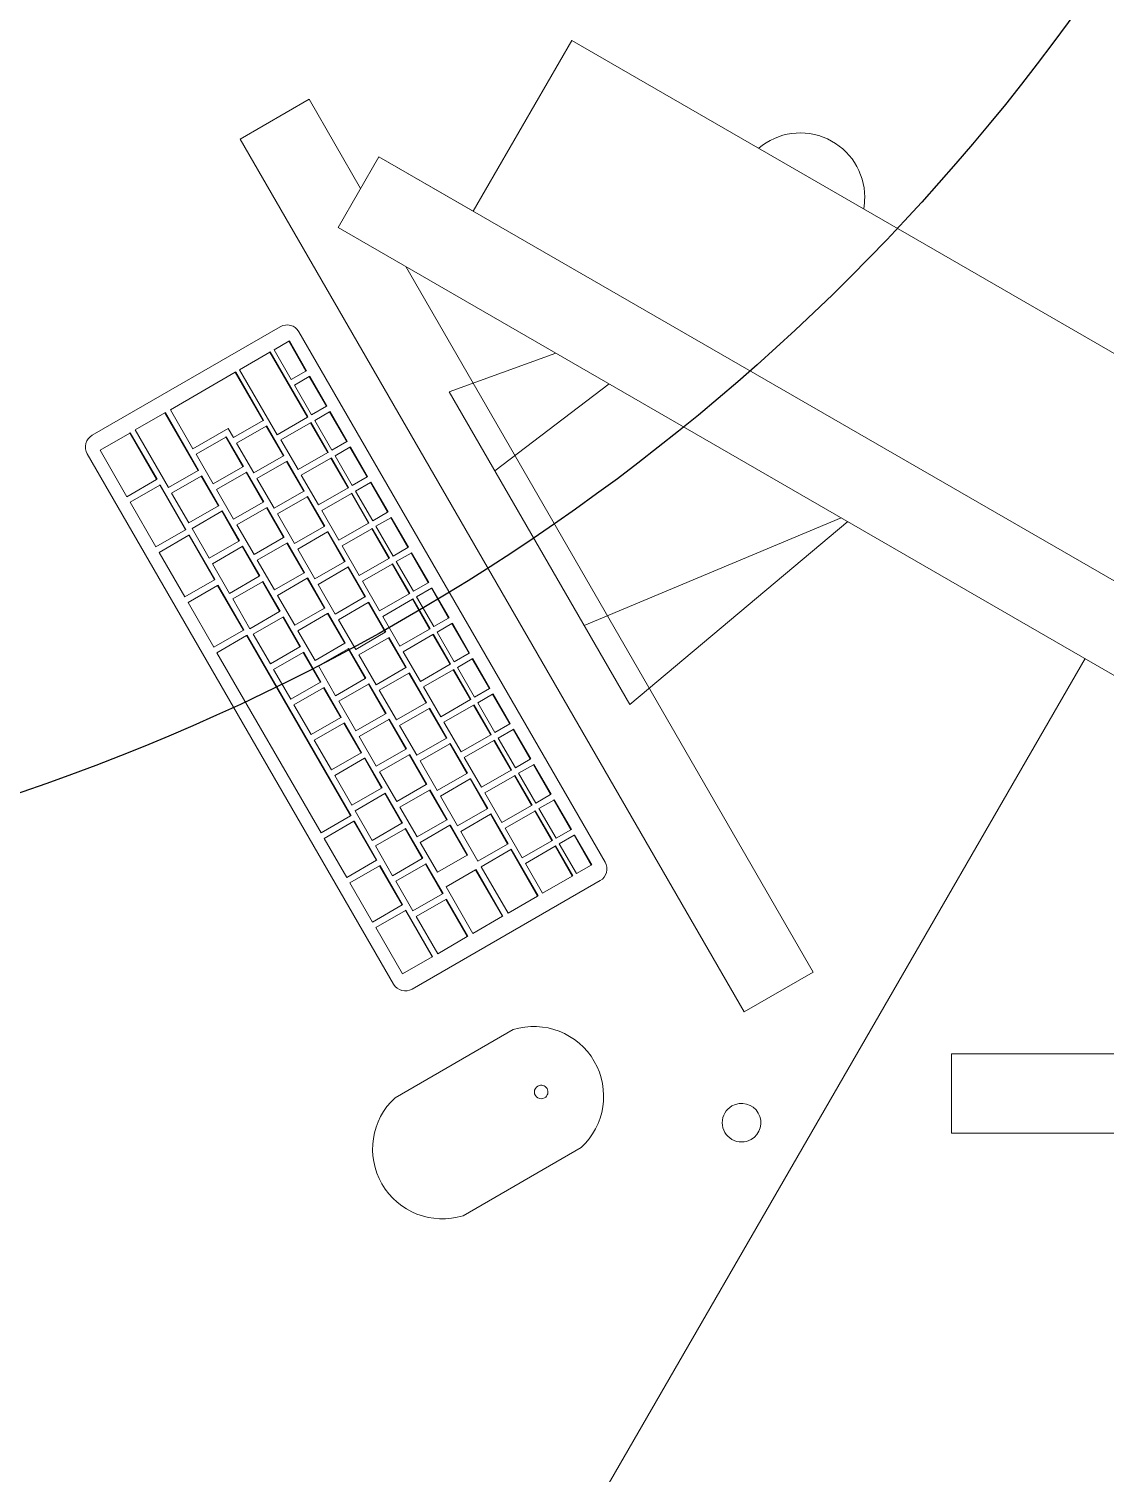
# Model space of a CAD drawing. Header units: millimetres. Extents: x 155920 to 295199, y -4084 to 97293.
# Drawn here: x 170615 to 171117, y 19829 to 20503 of the extents above; entities that cross this region are included whole.
import ezdxf

# ---------------------------------------------------------------- set-up
doc = ezdxf.new("R2010")
doc.units = ezdxf.units.MM
doc.header["$MEASUREMENT"] = 0
for name, color, linetype, lineweight in [('A-GENM', 8, 'CONTINUOUS', 9), ('E-ELEC-EQPM', 8, 'CONTINUOUS', 9), ('I-FURN', 8, 'CONTINUOUS', 9)]:
    doc.layers.add(name, color=color, linetype=linetype, lineweight=lineweight)
doc.layers.add('Social Distancing', color=7, linetype='CONTINUOUS')

msp = doc.modelspace()

# ---------------------------------------------------------------- linework, layer by layer
at = {"layer": 'A-GENM'}
for p, q in [((170644.85, 20313.1), (170732.46, 20363.69)), ((170741.14, 20361.36), (170883.91, 20114.08)), ((170727.62, 20351.78), (170713.55, 20343.66)), ((170727.62, 20351.78), (170727.85, 20351.92)), ((170745.12, 20321.47), (170727.62, 20351.78)), ((170727.85, 20351.92), (170745.35, 20321.61)), ((170736.48, 20356.9), (170729.57, 20352.91)), ((170729.57, 20352.91), (170737.57, 20339.05)), ((170736.48, 20356.9), (170736.72, 20357.04)), ((170744.48, 20343.04), (170736.48, 20356.9)), ((170736.72, 20357.04), (170744.72, 20343.18)), ((170711.46, 20342.46), (170681.25, 20325.01)), ((170711.46, 20342.46), (170711.7, 20342.59)), ((170724.46, 20319.94), (170711.46, 20342.46)), ((170711.7, 20342.59), (170724.7, 20320.08)), ((170713.55, 20343.66), (170731.05, 20313.35)), ((170737.57, 20339.05), (170744.48, 20343.04)), ((170745.98, 20340.45), (170739.07, 20336.46)), ((170744.48, 20343.04), (170744.72, 20343.18)), ((170745.98, 20340.45), (170746.22, 20340.58)), ((170753.98, 20326.59), (170745.98, 20340.45)), ((170746.22, 20340.58), (170754.22, 20326.73)), ((170739.07, 20336.46), (170747.07, 20322.6)), ((170681.25, 20325.01), (170691.75, 20306.83)), ((170747.07, 20322.6), (170753.98, 20326.59)), ((170753.98, 20326.59), (170754.22, 20326.73)), ((170755.48, 20323.99), (170755.72, 20324.13)), ((170755.72, 20324.13), (170763.72, 20310.27)), ((170678.68, 20323.53), (170664.86, 20315.55)), ((170678.68, 20323.53), (170678.92, 20323.67)), ((170694.18, 20296.68), (170678.68, 20323.53)), ((170678.92, 20323.67), (170694.42, 20296.82)), ((170710.64, 20311.96), (170724.46, 20319.94)), ((170725.96, 20317.34), (170712.14, 20309.36)), ((170724.46, 20319.94), (170724.7, 20320.08)), ((170725.96, 20317.34), (170726.2, 20317.48)), ((170733.96, 20303.48), (170725.96, 20317.34)), ((170726.2, 20317.48), (170734.2, 20303.62)), ((170731.05, 20313.35), (170745.12, 20321.47)), ((170746.62, 20318.87), (170732.79, 20310.89)), ((170745.12, 20321.47), (170745.35, 20321.61)), ((170746.62, 20318.87), (170746.85, 20319.01)), ((170754.62, 20305.02), (170746.62, 20318.87)), ((170746.85, 20319.01), (170754.85, 20305.15)), ((170755.48, 20323.99), (170748.57, 20320)), ((170748.57, 20320), (170756.57, 20306.14)), ((170763.48, 20310.13), (170755.48, 20323.99)), ((170662.29, 20314.06), (170648.48, 20306.09)), ((170662.29, 20314.06), (170662.53, 20314.2)), ((170674.79, 20292.41), (170662.29, 20314.06)), ((170662.53, 20314.2), (170675.03, 20292.55)), ((170664.86, 20315.55), (170680.36, 20288.7)), ((170691.75, 20306.83), (170708.14, 20316.29)), ((170707.07, 20312.21), (170693.25, 20304.23)), ((170707.07, 20312.21), (170707.31, 20312.35)), ((170715.07, 20298.35), (170707.07, 20312.21)), ((170707.31, 20312.35), (170715.31, 20298.49)), ((170708.14, 20316.29), (170710.64, 20311.96)), ((170732.79, 20310.89), (170740.79, 20297.04)), ((170785.3, 20057.15), (170642.53, 20304.43)), ((170648.48, 20306.09), (170660.98, 20284.44)), ((170693.25, 20304.23), (170701.25, 20290.37)), ((170712.14, 20309.36), (170720.14, 20295.5)), ((170740.79, 20297.04), (170754.62, 20305.02)), ((170754.62, 20305.02), (170754.85, 20305.15)), ((170756.57, 20306.14), (170763.48, 20310.13)), ((170764.98, 20307.54), (170758.07, 20303.55)), ((170763.48, 20310.13), (170763.72, 20310.27)), ((170764.98, 20307.54), (170765.22, 20307.68)), ((170772.98, 20293.68), (170764.98, 20307.54)), ((170765.22, 20307.68), (170773.22, 20293.82)), ((170701.25, 20290.37), (170715.07, 20298.35)), ((170715.07, 20298.35), (170715.31, 20298.49)), ((170720.14, 20295.5), (170733.96, 20303.48)), ((170735.46, 20300.89), (170721.64, 20292.91)), ((170733.96, 20303.48), (170734.2, 20303.62)), ((170735.46, 20300.89), (170735.7, 20301.03)), ((170743.46, 20287.03), (170735.46, 20300.89)), ((170735.7, 20301.03), (170743.7, 20287.17)), ((170756.12, 20302.42), (170742.29, 20294.44)), ((170756.12, 20302.42), (170756.35, 20302.56)), ((170764.12, 20288.56), (170756.12, 20302.42)), ((170756.35, 20302.56), (170764.35, 20288.7)), ((170758.07, 20303.55), (170766.07, 20289.69)), ((170660.98, 20284.44), (170674.79, 20292.41)), ((170674.79, 20292.41), (170675.03, 20292.55)), ((170680.36, 20288.7), (170694.18, 20296.68)), ((170695.68, 20294.08), (170681.86, 20286.1)), ((170694.18, 20296.68), (170694.42, 20296.82)), ((170695.68, 20294.08), (170695.92, 20294.22)), ((170703.68, 20280.23), (170695.68, 20294.08)), ((170695.92, 20294.22), (170703.92, 20280.37)), ((170716.57, 20295.75), (170702.75, 20287.77)), ((170716.57, 20295.75), (170716.81, 20295.89)), ((170724.57, 20281.9), (170716.57, 20295.75)), ((170716.81, 20295.89), (170724.81, 20282.04)), ((170721.64, 20292.91), (170729.64, 20279.05)), ((170742.29, 20294.44), (170750.29, 20280.58)), ((170766.07, 20289.69), (170772.98, 20293.68)), ((170774.48, 20291.08), (170767.57, 20287.09)), ((170772.98, 20293.68), (170773.22, 20293.82)), ((170774.48, 20291.08), (170774.72, 20291.22)), ((170782.48, 20277.23), (170774.48, 20291.08)), ((170774.72, 20291.22), (170782.72, 20277.36)), ((170676.29, 20289.82), (170662.48, 20281.85)), ((170676.29, 20289.82), (170676.53, 20289.95)), ((170688.29, 20269.03), (170676.29, 20289.82)), ((170676.53, 20289.95), (170688.53, 20269.17)), ((170681.86, 20286.1), (170689.86, 20272.25)), ((170702.75, 20287.77), (170710.75, 20273.92)), ((170729.64, 20279.05), (170743.46, 20287.03)), ((170744.96, 20284.43), (170731.14, 20276.45)), ((170743.46, 20287.03), (170743.7, 20287.17)), ((170744.96, 20284.43), (170745.2, 20284.57)), ((170752.96, 20270.58), (170744.96, 20284.43)), ((170745.2, 20284.57), (170753.2, 20270.71)), ((170750.29, 20280.58), (170764.12, 20288.56)), ((170765.62, 20285.96), (170751.79, 20277.98)), ((170764.12, 20288.56), (170764.35, 20288.7)), ((170765.62, 20285.96), (170765.85, 20286.1)), ((170773.62, 20272.11), (170765.62, 20285.96)), ((170765.85, 20286.1), (170773.85, 20272.25)), ((170767.57, 20287.09), (170775.57, 20273.24)), ((170662.48, 20281.85), (170674.48, 20261.06)), ((170689.86, 20272.25), (170703.68, 20280.23)), ((170705.18, 20277.63), (170691.36, 20269.65)), ((170703.68, 20280.23), (170703.92, 20280.37)), ((170705.18, 20277.63), (170705.42, 20277.77)), ((170713.18, 20263.77), (170705.18, 20277.63)), ((170705.42, 20277.77), (170713.42, 20263.91)), ((170710.75, 20273.92), (170724.57, 20281.9)), ((170726.07, 20279.3), (170712.25, 20271.32)), ((170724.57, 20281.9), (170724.81, 20282.04)), ((170726.07, 20279.3), (170726.31, 20279.44)), ((170734.07, 20265.44), (170726.07, 20279.3)), ((170726.31, 20279.44), (170734.31, 20265.58)), ((170751.79, 20277.98), (170759.79, 20264.13)), ((170775.57, 20273.24), (170782.48, 20277.23)), ((170782.48, 20277.23), (170782.72, 20277.36)), ((170712.25, 20271.32), (170720.25, 20257.46)), ((170731.14, 20276.45), (170739.14, 20262.6)), ((170739.14, 20262.6), (170752.96, 20270.58)), ((170752.96, 20270.58), (170753.2, 20270.71)), ((170759.79, 20264.13), (170773.62, 20272.11)), ((170773.62, 20272.11), (170773.85, 20272.25)), ((170783.98, 20274.63), (170777.07, 20270.64)), ((170777.07, 20270.64), (170785.07, 20256.78)), ((170783.98, 20274.63), (170784.22, 20274.77)), ((170791.98, 20260.77), (170783.98, 20274.63)), ((170784.22, 20274.77), (170792.22, 20260.91)), ((170674.48, 20261.06), (170688.29, 20269.03)), ((170689.79, 20266.43), (170675.98, 20258.46)), ((170688.29, 20269.03), (170688.53, 20269.17)), ((170689.79, 20266.43), (170690.03, 20266.57)), ((170701.79, 20245.65), (170689.79, 20266.43)), ((170690.03, 20266.57), (170702.03, 20245.79)), ((170691.36, 20269.65), (170699.36, 20255.79)), ((170699.36, 20255.79), (170713.18, 20263.77)), ((170713.18, 20263.77), (170713.42, 20263.91)), ((170720.25, 20257.46), (170734.07, 20265.44)), ((170734.07, 20265.44), (170734.31, 20265.58)), ((170754.46, 20267.98), (170740.64, 20260)), ((170754.46, 20267.98), (170754.7, 20268.12)), ((170762.46, 20254.12), (170754.46, 20267.98)), ((170754.7, 20268.12), (170762.7, 20254.26)), ((170775.12, 20269.51), (170761.29, 20261.53)), ((170775.12, 20269.51), (170775.35, 20269.65)), ((170783.12, 20255.65), (170775.12, 20269.51)), ((170775.35, 20269.65), (170783.35, 20255.79)), ((170675.98, 20258.46), (170687.98, 20237.68)), ((170714.68, 20261.17), (170700.86, 20253.19)), ((170714.68, 20261.17), (170714.92, 20261.31)), ((170722.68, 20247.32), (170714.68, 20261.17)), ((170714.92, 20261.31), (170722.92, 20247.46)), ((170735.57, 20262.84), (170721.75, 20254.86)), ((170735.57, 20262.84), (170735.81, 20262.98)), ((170743.57, 20248.99), (170735.57, 20262.84)), ((170735.81, 20262.98), (170743.81, 20249.13)), ((170740.64, 20260), (170748.64, 20246.14)), ((170761.29, 20261.53), (170769.29, 20247.67)), ((170785.07, 20256.78), (170791.98, 20260.77)), ((170793.48, 20258.17), (170786.57, 20254.18)), ((170791.98, 20260.77), (170792.22, 20260.91)), ((170793.48, 20258.17), (170793.72, 20258.31)), ((170801.48, 20244.32), (170793.48, 20258.17)), ((170793.72, 20258.31), (170801.72, 20244.46)), ((170700.86, 20253.19), (170708.86, 20239.34)), ((170721.75, 20254.86), (170729.75, 20241.01)), ((170748.64, 20246.14), (170762.46, 20254.12)), ((170763.96, 20251.52), (170750.14, 20243.54)), ((170762.46, 20254.12), (170762.7, 20254.26)), ((170763.96, 20251.52), (170764.2, 20251.66)), ((170771.96, 20237.67), (170763.96, 20251.52)), ((170764.2, 20251.66), (170772.2, 20237.81)), ((170769.29, 20247.67), (170783.12, 20255.65)), ((170784.62, 20253.05), (170770.79, 20245.07)), ((170783.12, 20255.65), (170783.35, 20255.79)), ((170784.62, 20253.05), (170784.85, 20253.19)), ((170792.62, 20239.2), (170784.62, 20253.05)), ((170784.85, 20253.19), (170792.85, 20239.34)), ((170786.57, 20254.18), (170794.57, 20240.33)), ((170687.98, 20237.68), (170701.79, 20245.65)), ((170701.79, 20245.65), (170702.03, 20245.79)), ((170708.86, 20239.34), (170722.68, 20247.32)), ((170724.18, 20244.72), (170710.36, 20236.74)), ((170722.68, 20247.32), (170722.92, 20247.46)), ((170724.18, 20244.72), (170724.42, 20244.86)), ((170732.18, 20230.86), (170724.18, 20244.72)), ((170724.42, 20244.86), (170732.42, 20231)), ((170729.75, 20241.01), (170743.57, 20248.99)), ((170745.07, 20246.39), (170731.25, 20238.41)), ((170743.57, 20248.99), (170743.81, 20249.13)), ((170745.07, 20246.39), (170745.31, 20246.53)), ((170753.07, 20232.53), (170745.07, 20246.39)), ((170745.31, 20246.53), (170753.31, 20232.67)), ((170750.14, 20243.54), (170758.14, 20229.69)), ((170770.79, 20245.07), (170778.79, 20231.22)), ((170794.57, 20240.33), (170801.48, 20244.32)), ((170801.48, 20244.32), (170801.72, 20244.46)), ((170703.29, 20243.05), (170689.48, 20235.08)), ((170703.29, 20243.05), (170703.53, 20243.19)), ((170715.29, 20222.27), (170703.29, 20243.05)), ((170703.53, 20243.19), (170715.53, 20222.4)), ((170710.36, 20236.74), (170718.36, 20222.88)), ((170731.25, 20238.41), (170739.25, 20224.55)), ((170758.14, 20229.69), (170771.96, 20237.67)), ((170771.96, 20237.67), (170772.2, 20237.81)), ((170778.79, 20231.22), (170792.62, 20239.2)), ((170794.12, 20236.6), (170780.29, 20228.62)), ((170792.62, 20239.2), (170792.85, 20239.34)), ((170794.12, 20236.6), (170794.35, 20236.74)), ((170802.12, 20222.74), (170794.12, 20236.6)), ((170794.35, 20236.74), (170802.35, 20222.88)), ((170802.98, 20241.72), (170796.07, 20237.73)), ((170796.07, 20237.73), (170804.07, 20223.87)), ((170802.98, 20241.72), (170803.22, 20241.86)), ((170810.98, 20227.86), (170802.98, 20241.72)), ((170803.22, 20241.86), (170811.22, 20228)), ((170689.48, 20235.08), (170701.48, 20214.3)), ((170718.36, 20222.88), (170732.18, 20230.86)), ((170732.18, 20230.86), (170732.42, 20231)), ((170739.25, 20224.55), (170753.07, 20232.53)), ((170754.57, 20229.94), (170740.75, 20221.95)), ((170753.07, 20232.53), (170753.31, 20232.67)), ((170754.57, 20229.94), (170754.81, 20230.07)), ((170762.57, 20216.08), (170754.57, 20229.94)), ((170754.81, 20230.07), (170762.81, 20216.22)), ((170773.46, 20235.07), (170759.64, 20227.09)), ((170773.46, 20235.07), (170773.7, 20235.21)), ((170781.46, 20221.21), (170773.46, 20235.07)), ((170773.7, 20235.21), (170781.7, 20221.35)), ((170733.68, 20228.27), (170719.86, 20220.29)), ((170733.68, 20228.27), (170733.92, 20228.4)), ((170741.68, 20214.41), (170733.68, 20228.27)), ((170733.92, 20228.4), (170741.92, 20214.55)), ((170759.64, 20227.09), (170767.64, 20213.23)), ((170780.29, 20228.62), (170788.29, 20214.76)), ((170804.07, 20223.87), (170810.98, 20227.86)), ((170812.48, 20225.26), (170805.57, 20221.27)), ((170810.98, 20227.86), (170811.22, 20228)), ((170812.48, 20225.26), (170812.72, 20225.4)), ((170820.48, 20211.41), (170812.48, 20225.26)), ((170812.72, 20225.4), (170820.72, 20211.55)), ((170701.48, 20214.3), (170715.29, 20222.27)), ((170716.79, 20219.67), (170702.98, 20211.7)), ((170715.29, 20222.27), (170715.53, 20222.4)), ((170716.79, 20219.67), (170717.03, 20219.81)), ((170765.29, 20135.66), (170716.79, 20219.67)), ((170717.03, 20219.81), (170765.53, 20135.8)), ((170719.86, 20220.29), (170727.86, 20206.43)), ((170740.75, 20221.95), (170748.75, 20208.1)), ((170767.64, 20213.23), (170781.46, 20221.21)), ((170782.96, 20218.61), (170769.14, 20210.63)), ((170781.46, 20221.21), (170781.7, 20221.35)), ((170782.96, 20218.61), (170783.2, 20218.75)), ((170790.96, 20204.76), (170782.96, 20218.61)), ((170783.2, 20218.75), (170791.2, 20204.9)), ((170788.29, 20214.76), (170802.12, 20222.74)), ((170803.62, 20220.15), (170789.79, 20212.16)), ((170802.12, 20222.74), (170802.35, 20222.88)), ((170803.62, 20220.15), (170803.85, 20220.28)), ((170811.62, 20206.29), (170803.62, 20220.15)), ((170803.85, 20220.28), (170811.85, 20206.43)), ((170805.57, 20221.27), (170813.57, 20207.42)), ((170702.98, 20211.7), (170751.48, 20127.69)), ((170727.86, 20206.43), (170741.68, 20214.41)), ((170743.18, 20211.81), (170729.36, 20203.83)), ((170741.68, 20214.41), (170741.92, 20214.55)), ((170743.18, 20211.81), (170743.42, 20211.95)), ((170751.18, 20197.95), (170743.18, 20211.81)), ((170743.42, 20211.95), (170751.42, 20198.09)), ((170748.75, 20208.1), (170762.57, 20216.08)), ((170764.07, 20213.48), (170750.25, 20205.5)), ((170762.57, 20216.08), (170762.81, 20216.22)), ((170764.07, 20213.48), (170764.31, 20213.62)), ((170772.07, 20199.62), (170764.07, 20213.48)), ((170764.31, 20213.62), (170772.31, 20199.76)), ((170769.14, 20210.63), (170777.14, 20196.78)), ((170789.79, 20212.16), (170797.79, 20198.31)), ((170813.57, 20207.42), (170820.48, 20211.41)), ((170820.48, 20211.41), (170820.72, 20211.55)), ((170729.36, 20203.83), (170737.36, 20189.97)), ((170750.25, 20205.5), (170758.25, 20191.64)), ((170777.14, 20196.78), (170790.96, 20204.76)), ((170790.96, 20204.76), (170791.2, 20204.9)), ((170797.79, 20198.31), (170811.62, 20206.29)), ((170813.12, 20203.69), (170799.29, 20195.71)), ((170811.62, 20206.29), (170811.85, 20206.43)), ((170813.12, 20203.69), (170813.35, 20203.83)), ((170821.12, 20189.83), (170813.12, 20203.69)), ((170813.35, 20203.83), (170821.35, 20189.97)), ((170821.98, 20208.81), (170815.07, 20204.82)), ((170815.07, 20204.82), (170823.07, 20190.96)), ((170821.98, 20208.81), (170822.22, 20208.95)), ((170829.98, 20194.95), (170821.98, 20208.81)), ((170822.22, 20208.95), (170830.22, 20195.09)), ((170737.36, 20189.97), (170751.18, 20197.95)), ((170751.18, 20197.95), (170751.42, 20198.09)), ((170758.25, 20191.64), (170772.07, 20199.62)), ((170773.57, 20197.03), (170759.75, 20189.05)), ((170772.07, 20199.62), (170772.31, 20199.76)), ((170773.57, 20197.03), (170773.81, 20197.16)), ((170781.57, 20183.17), (170773.57, 20197.03)), ((170773.81, 20197.16), (170781.81, 20183.31)), ((170792.46, 20202.16), (170778.64, 20194.18)), ((170792.46, 20202.16), (170792.7, 20202.3)), ((170800.46, 20188.3), (170792.46, 20202.16)), ((170792.7, 20202.3), (170800.7, 20188.44)), ((170752.68, 20195.36), (170738.86, 20187.38)), ((170752.68, 20195.36), (170752.92, 20195.49)), ((170760.68, 20181.5), (170752.68, 20195.36)), ((170752.92, 20195.49), (170760.92, 20181.64)), ((170778.64, 20194.18), (170786.64, 20180.32)), ((170799.29, 20195.71), (170807.29, 20181.85)), ((170807.29, 20181.85), (170821.12, 20189.83)), ((170821.12, 20189.83), (170821.35, 20189.97)), ((170823.07, 20190.96), (170829.98, 20194.95)), ((170831.48, 20192.36), (170824.57, 20188.37)), ((170829.98, 20194.95), (170830.22, 20195.09)), ((170831.48, 20192.36), (170831.72, 20192.49)), ((170839.48, 20178.5), (170831.48, 20192.36)), ((170831.72, 20192.49), (170839.72, 20178.64)), ((170738.86, 20187.38), (170746.86, 20173.52)), ((170759.75, 20189.05), (170767.75, 20175.19)), ((170767.75, 20175.19), (170781.57, 20183.17)), ((170781.57, 20183.17), (170781.81, 20183.31)), ((170786.64, 20180.32), (170800.46, 20188.3)), ((170801.96, 20185.71), (170788.14, 20177.72)), ((170800.46, 20188.3), (170800.7, 20188.44)), ((170801.96, 20185.71), (170802.2, 20185.84)), ((170809.96, 20171.85), (170801.96, 20185.71)), ((170802.2, 20185.84), (170810.2, 20171.99)), ((170822.62, 20187.24), (170808.79, 20179.26)), ((170822.62, 20187.24), (170822.85, 20187.37)), ((170830.62, 20173.38), (170822.62, 20187.24)), ((170822.85, 20187.37), (170830.85, 20173.52)), ((170824.57, 20188.37), (170832.57, 20174.51)), ((170746.86, 20173.52), (170760.68, 20181.5)), ((170762.18, 20178.9), (170748.36, 20170.92)), ((170760.68, 20181.5), (170760.92, 20181.64)), ((170762.18, 20178.9), (170762.42, 20179.04)), ((170770.18, 20165.05), (170762.18, 20178.9)), ((170762.42, 20179.04), (170770.42, 20165.18)), ((170783.07, 20180.57), (170769.25, 20172.59)), ((170783.07, 20180.57), (170783.31, 20180.71)), ((170791.07, 20166.72), (170783.07, 20180.57)), ((170783.31, 20180.71), (170791.31, 20166.85)), ((170788.14, 20177.72), (170796.14, 20163.87)), ((170808.79, 20179.26), (170816.79, 20165.4)), ((170832.57, 20174.51), (170839.48, 20178.5)), ((170840.98, 20175.9), (170834.07, 20171.91)), ((170839.48, 20178.5), (170839.72, 20178.64)), ((170840.98, 20175.9), (170841.22, 20176.04)), ((170848.98, 20162.04), (170840.98, 20175.9)), ((170841.22, 20176.04), (170849.22, 20162.18)), ((170748.36, 20170.92), (170756.36, 20157.07)), ((170769.25, 20172.59), (170777.25, 20158.73)), ((170796.14, 20163.87), (170809.96, 20171.85)), ((170811.46, 20169.25), (170797.64, 20161.27)), ((170809.96, 20171.85), (170810.2, 20171.99)), ((170811.46, 20169.25), (170811.7, 20169.39)), ((170819.46, 20155.39), (170811.46, 20169.25)), ((170811.7, 20169.39), (170819.7, 20155.53)), ((170816.79, 20165.4), (170830.62, 20173.38)), ((170832.12, 20170.78), (170818.29, 20162.8)), ((170830.62, 20173.38), (170830.85, 20173.52)), ((170832.12, 20170.78), (170832.35, 20170.92)), ((170840.12, 20156.93), (170832.12, 20170.78)), ((170832.35, 20170.92), (170840.35, 20157.06)), ((170834.07, 20171.91), (170842.07, 20158.05)), ((170756.36, 20157.07), (170770.18, 20165.05)), ((170771.68, 20162.45), (170757.86, 20154.47)), ((170770.18, 20165.05), (170770.42, 20165.18)), ((170771.68, 20162.45), (170771.92, 20162.59)), ((170779.68, 20148.59), (170771.68, 20162.45)), ((170771.92, 20162.59), (170779.92, 20148.73)), ((170777.25, 20158.73), (170791.07, 20166.72)), ((170792.57, 20164.12), (170778.75, 20156.14)), ((170791.07, 20166.72), (170791.31, 20166.85)), ((170792.57, 20164.12), (170792.81, 20164.26)), ((170800.57, 20150.26), (170792.57, 20164.12)), ((170792.81, 20164.26), (170800.81, 20150.4)), ((170818.29, 20162.8), (170826.29, 20148.95)), ((170778.75, 20156.14), (170786.75, 20142.28)), ((170797.64, 20161.27), (170805.64, 20147.41)), ((170826.29, 20148.95), (170840.12, 20156.93)), ((170840.12, 20156.93), (170840.35, 20157.06)), ((170842.07, 20158.05), (170848.98, 20162.04)), ((170850.48, 20159.45), (170843.57, 20155.46)), ((170848.98, 20162.04), (170849.22, 20162.18)), ((170850.48, 20159.45), (170850.72, 20159.58)), ((170858.48, 20145.59), (170850.48, 20159.45)), ((170850.72, 20159.58), (170858.72, 20145.73)), ((170757.86, 20154.47), (170765.86, 20140.61)), ((170786.75, 20142.28), (170800.57, 20150.26)), ((170800.57, 20150.26), (170800.81, 20150.4)), ((170805.64, 20147.41), (170819.46, 20155.39)), ((170820.96, 20152.8), (170807.14, 20144.82)), ((170819.46, 20155.39), (170819.7, 20155.53)), ((170820.96, 20152.8), (170821.2, 20152.93)), ((170828.96, 20138.94), (170820.96, 20152.8)), ((170821.2, 20152.93), (170829.2, 20139.08)), ((170841.62, 20154.33), (170827.79, 20146.35)), ((170841.62, 20154.33), (170841.85, 20154.47)), ((170849.62, 20140.47), (170841.62, 20154.33)), ((170841.85, 20154.47), (170849.85, 20140.61)), ((170843.57, 20155.46), (170851.57, 20141.6)), ((170765.86, 20140.61), (170779.68, 20148.59)), ((170781.18, 20145.99), (170767.36, 20138.01)), ((170779.68, 20148.59), (170779.92, 20148.73)), ((170781.18, 20145.99), (170781.42, 20146.13)), ((170789.18, 20132.14), (170781.18, 20145.99)), ((170781.42, 20146.13), (170789.42, 20132.28)), ((170802.07, 20147.66), (170788.25, 20139.68)), ((170802.07, 20147.66), (170802.31, 20147.8)), ((170810.07, 20133.81), (170802.07, 20147.66)), ((170802.31, 20147.8), (170810.31, 20133.94)), ((170807.14, 20144.82), (170815.14, 20130.96)), ((170827.79, 20146.35), (170835.79, 20132.49)), ((170851.57, 20141.6), (170858.48, 20145.59)), ((170859.98, 20142.99), (170853.07, 20139)), ((170858.48, 20145.59), (170858.72, 20145.73)), ((170859.98, 20142.99), (170860.22, 20143.13)), ((170867.98, 20129.14), (170859.98, 20142.99)), ((170860.22, 20143.13), (170868.22, 20129.27)), ((170751.48, 20127.69), (170765.29, 20135.66)), ((170765.29, 20135.66), (170765.53, 20135.8)), ((170767.36, 20138.01), (170775.36, 20124.16)), ((170788.25, 20139.68), (170796.25, 20125.83)), ((170815.14, 20130.96), (170828.96, 20138.94)), ((170830.46, 20136.34), (170816.64, 20128.36)), ((170828.96, 20138.94), (170829.2, 20139.08)), ((170830.46, 20136.34), (170830.7, 20136.48)), ((170838.46, 20122.49), (170830.46, 20136.34)), ((170830.7, 20136.48), (170838.7, 20122.62)), ((170835.79, 20132.49), (170849.62, 20140.47)), ((170851.12, 20137.87), (170837.29, 20129.89)), ((170849.62, 20140.47), (170849.85, 20140.61)), ((170851.12, 20137.87), (170851.35, 20138.01)), ((170859.12, 20124.02), (170851.12, 20137.87)), ((170851.35, 20138.01), (170859.35, 20124.15)), ((170853.07, 20139), (170861.07, 20125.15)), ((170766.79, 20133.07), (170752.98, 20125.1)), ((170766.79, 20133.07), (170767.03, 20133.2)), ((170777.29, 20114.88), (170766.79, 20133.07)), ((170767.03, 20133.2), (170777.53, 20115.02)), ((170775.36, 20124.16), (170789.18, 20132.14)), ((170790.68, 20129.54), (170776.86, 20121.56)), ((170789.18, 20132.14), (170789.42, 20132.28)), ((170790.68, 20129.54), (170790.92, 20129.68)), ((170798.68, 20115.68), (170790.68, 20129.54)), ((170790.92, 20129.68), (170798.92, 20115.82)), ((170796.25, 20125.83), (170810.07, 20133.81)), ((170811.57, 20131.21), (170797.75, 20123.23)), ((170810.07, 20133.81), (170810.31, 20133.94)), ((170811.57, 20131.21), (170811.81, 20131.35)), ((170819.57, 20117.35), (170811.57, 20131.21)), ((170811.81, 20131.35), (170819.81, 20117.49)), ((170837.29, 20129.89), (170845.29, 20116.04)), ((170861.07, 20125.15), (170867.98, 20129.14)), ((170867.98, 20129.14), (170868.22, 20129.27)), ((170752.98, 20125.1), (170763.48, 20106.91)), ((170797.75, 20123.23), (170805.75, 20109.37)), ((170816.64, 20128.36), (170824.64, 20114.51)), ((170824.64, 20114.51), (170838.46, 20122.49)), ((170838.46, 20122.49), (170838.7, 20122.62)), ((170845.29, 20116.04), (170859.12, 20124.02)), ((170859.12, 20124.02), (170859.35, 20124.15)), ((170869.48, 20126.54), (170862.57, 20122.55)), ((170862.57, 20122.55), (170870.57, 20108.69)), ((170869.48, 20126.54), (170869.72, 20126.68)), ((170877.48, 20112.68), (170869.48, 20126.54)), ((170869.72, 20126.68), (170877.72, 20112.82)), ((170776.86, 20121.56), (170784.86, 20107.7)), ((170784.86, 20107.7), (170798.68, 20115.68)), ((170798.68, 20115.68), (170798.92, 20115.82)), ((170805.75, 20109.37), (170819.57, 20117.35)), ((170819.57, 20117.35), (170819.81, 20117.49)), ((170839.96, 20119.89), (170826.16, 20111.92)), ((170839.96, 20119.89), (170840.2, 20120.03)), ((170852.46, 20098.24), (170839.96, 20119.89)), ((170840.2, 20120.03), (170852.7, 20098.38)), ((170860.62, 20121.42), (170846.79, 20113.44)), ((170860.62, 20121.42), (170860.85, 20121.56)), ((170868.62, 20107.56), (170860.62, 20121.42)), ((170860.85, 20121.56), (170868.85, 20107.7)), ((170763.48, 20106.91), (170777.29, 20114.88)), ((170778.79, 20112.28), (170764.98, 20104.31)), ((170777.29, 20114.88), (170777.53, 20115.02)), ((170778.79, 20112.28), (170779.03, 20112.42)), ((170789.29, 20094.09), (170778.79, 20112.28)), ((170779.03, 20112.42), (170789.53, 20094.23)), ((170800.18, 20113.08), (170786.36, 20105.1)), ((170800.18, 20113.08), (170800.42, 20113.22)), ((170808.18, 20099.23), (170800.18, 20113.08)), ((170800.42, 20113.22), (170808.42, 20099.37)), ((170823.57, 20110.42), (170809.77, 20102.45)), ((170823.57, 20110.42), (170823.81, 20110.56)), ((170836.07, 20088.77), (170823.57, 20110.42)), ((170823.81, 20110.56), (170836.31, 20088.91)), ((170826.16, 20111.92), (170838.66, 20090.27)), ((170846.79, 20113.44), (170854.79, 20099.58)), ((170870.57, 20108.69), (170877.48, 20112.68)), ((170877.48, 20112.68), (170877.72, 20112.82)), ((170764.98, 20104.31), (170775.48, 20086.12)), ((170786.36, 20105.1), (170794.36, 20091.25)), ((170881.58, 20105.41), (170793.97, 20054.82)), ((170809.77, 20102.45), (170822.27, 20080.8)), ((170854.79, 20099.58), (170868.62, 20107.56)), ((170868.62, 20107.56), (170868.85, 20107.7)), ((170794.36, 20091.25), (170808.18, 20099.23)), ((170809.68, 20096.63), (170795.88, 20088.66)), ((170808.18, 20099.23), (170808.42, 20099.37)), ((170809.68, 20096.63), (170809.92, 20096.77)), ((170819.68, 20079.31), (170809.68, 20096.63)), ((170809.92, 20096.77), (170819.92, 20079.45)), ((170838.66, 20090.27), (170852.46, 20098.24)), ((170852.46, 20098.24), (170852.7, 20098.38)), ((170775.48, 20086.12), (170789.29, 20094.09)), ((170790.79, 20091.5), (170776.98, 20083.53)), ((170789.29, 20094.09), (170789.53, 20094.23)), ((170790.79, 20091.5), (170791.03, 20091.63)), ((170803.29, 20069.85), (170790.79, 20091.5)), ((170791.03, 20091.63), (170803.53, 20069.98)), ((170795.88, 20088.66), (170805.88, 20071.34)), ((170822.27, 20080.8), (170836.07, 20088.77)), ((170836.07, 20088.77), (170836.31, 20088.91)), ((170776.98, 20083.53), (170789.48, 20061.88)), ((170805.88, 20071.34), (170819.68, 20079.31)), ((170819.68, 20079.31), (170819.92, 20079.45)), ((170789.48, 20061.88), (170803.29, 20069.85)), ((170803.29, 20069.85), (170803.53, 20069.98)), ((170840.99, 20035.93), (170786, 20004.18)), ((170817.75, 19949.18), (170872.74, 19980.93))]:
    msp.add_line(p, q, dxfattribs=at)
for centre, radius, start, end in [((170735.64, 20358.19), 6.35, 30, 120), ((170648.03, 20307.6), 6.35, 120, 210), ((170878.41, 20110.91), 6.35, 300, 30), ((170790.8, 20060.32), 6.35, 210, 300), ((170850.68, 20004.86), 32.54, 312.68038, 107.31962), ((170854.13, 20006.85), 3.16, 120, 300), ((170854.13, 20006.85), 3.16, 300, 120), ((170808.06, 19980.25), 32.54, 132.68038, 287.31962)]:
    msp.add_arc(centre, radius, start, end, dxfattribs=at)
at = {"layer": 'E-ELEC-EQPM'}
for p, q in [((170868.42, 20497.17), (170822.47, 20417.58)), ((170868.42, 20497.17), (170822.47, 20417.58)), ((171473.25, 20147.97), (170868.42, 20497.17)), ((171473.25, 20147.97), (170868.42, 20497.17)), ((170778.48, 20442.98), (170759.43, 20409.98)), ((170778.48, 20442.98), (170759.43, 20409.98)), ((170822.47, 20417.58), (170778.48, 20442.98)), ((171471.3, 20042.98), (170778.48, 20442.98)), ((170759.43, 20409.98), (171452.25, 20009.98)), ((170759.43, 20409.98), (171452.25, 20009.98))]:
    msp.add_line(p, q, dxfattribs=at)
at = {"layer": 'I-FURN'}
for p, q in [((170745.97, 20469.74), (170713.86, 20451.19)), ((170745.97, 20469.74), (170769.95, 20428.21)), ((170948.81, 20044.25), (170713.86, 20451.19)), ((170790.99, 20391.76), (170980.92, 20062.79)), ((170860.94, 20351.37), (170811.25, 20333.3)), ((170811.25, 20333.3), (170895.41, 20187.54)), ((170832.54, 20296.42), (170885.84, 20337)), ((170874.11, 20224.42), (170993.95, 20274.58)), ((170895.41, 20187.54), (170997.03, 20272.81)), ((170705.34, 19512.06), (171107.66, 20208.93)), ((171107.66, 20208.93), (170705.34, 19512.06)), ((170980.92, 20062.79), (170948.81, 20044.25)), ((171045.44, 20024.68), (171045.44, 19987.6)), ((171045.44, 20024.68), (171426.79, 20024.68)), ((171515.34, 19987.6), (171045.44, 19987.6))]:
    msp.add_line(p, q, dxfattribs=at)
for centre, radius, start, end in [((170974.94, 20424.06), 30, 0.00282, 130.24537), ((170974.94, 20424.06), 30, 349.75455, 0.00282), ((170947.54, 19992.54), 9, 300, 120), ((170947.54, 19992.54), 9, 120, 300)]:
    msp.add_arc(centre, radius, start, end, dxfattribs=at)
at = {"layer": 'Social Distancing'}
msp.add_circle((170291.3, 21094.17), 1000, dxfattribs=at)
msp.add_circle((170291.3, 21094.17), 1000, dxfattribs=at)

doc.saveas('drawing.dxf')
